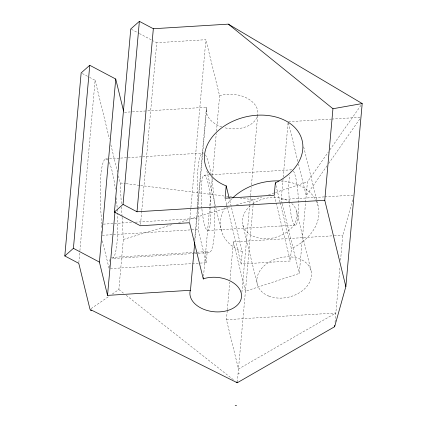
<?xml version="1.0" encoding="UTF-8"?>
<svg xmlns="http://www.w3.org/2000/svg" width="427" height="427" viewBox="0 0 427 427"><rect width="100%" height="100%" fill="white"/><g stroke="black" fill="none" stroke-linecap="round" stroke-linejoin="round"><path stroke-width="0.32" stroke-dasharray="2.13 1.6" d="M78.835 262.68L79.838 251.407M79.902 250.74L95.114 80.297L89.873 77.527M101.188 233.414L101.423 230.788M101.711 227.506L101.946 224.88M109.435 265.402L109.141 268.684L102.106 239.867M109.787 261.463L109.963 259.493M112.333 294.032L118.866 289.543L123.334 239.472L122.069 216.852M140.531 224.437L141.716 211.168M141.775 210.506L156.752 42.716L153.288 40.88M189.615 222.083L190.858 208.157M190.917 207.49L205.894 39.7L156.752 42.716M194.632 239.894L206.353 108.575L206.823 107.241L147.096 110.908M194.808 241.874L206.823 107.241M200.231 263.096L206.214 262.733L198.08 229.427L199.078 218.266A49.922 8.246 86.5 0 1 198.16 208.718M203.519 276.306L212.278 178.15M212.518 175.497L216.243 133.715M216.484 131.062L219.617 95.91L205.894 39.7M206.214 262.733L207.207 251.572A49.922 8.246 86.5 0 0 214.45 231.882A49.922 8.246 86.5 0 0 211.605 177.467M226.433 319.706L335.852 312.991L238.479 369.04L226.433 319.706L227.255 310.477M227.313 309.815L229.785 282.124M230.02 279.488L233.372 241.912L333.567 235.763M280.219 202.873L291.401 248.663L290.301 260.993L241.159 264.009L242.258 251.679L229.347 198.795M241.895 292.233L251.247 187.448M251.487 184.795L257.641 115.818M237.311 382.117L253.174 204.362M253.232 203.7L253.59 199.724L261.73 197.028M282.167 203.428L281.217 199.542L283.16 177.787M283.218 177.125L288.161 121.748L331.181 119.106M233.372 241.912L245.418 291.246L299.263 273.435L307.429 181.913L328.347 151.98M335.035 322.145L339.972 266.843M340.559 260.251L342.796 235.197L352.777 199.532M329.868 149.802L361.429 104.642M327.119 165.708L306.207 195.641L298.516 164.155M328.641 163.536L360.207 118.37M91.106 308.62L109.066 296.274M219.617 95.91L221.389 95.264A25.887 17.251 5.1 0 1 257.839 111.831A25.887 17.251 5.1 0 1 224.122 127.598M268.615 194.749L274.876 192.678M275.5 192.476L307.429 181.913M123.334 239.472L171.622 224.735M178.614 222.6L229.443 207.09M236.435 204.96L253.59 199.724L240.38 198.059M124.535 112.29L131.836 111.842M132.498 111.805L146.434 110.945M331.843 119.069L360.303 117.318M105.528 159.015L108.853 158.812M109.515 158.769L142.095 156.773M142.757 156.73L202.595 153.058M204.111 175.177L210.757 174.766M211.418 174.728L291.78 169.797A27.734 4.58 86.5 0 0 290.68 171.12M281.217 199.542L324.237 196.9M324.899 196.863L353.359 195.118M103.334 224.143L131.927 222.387M135.252 222.184L199.078 218.266M102.341 235.304L198.08 229.427M207.901 230.463L295.569 225.082M334.224 235.725L342.796 235.197M111.468 257.444L207.207 251.572M194.125 253.515L112.349 258.532A49.922 8.246 86.5 0 0 117.43 213.281M194.792 253.473L197.45 253.312M198.117 253.27L209.417 252.576M110.47 268.604L199.564 263.139M238.069 373.614L239.435 373.534M118.439 175.823L120.174 182.921L125.458 183.589M126.114 183.674L139.987 185.419M140.648 185.499L223.865 195.982M226.507 196.313L229.15 196.644M229.811 196.73L231.792 196.98M131.34 29.276L138.85 33.247M139.426 33.552L152.706 40.576M82.31 73.524L89.291 77.218M118.866 289.543L124.102 293.669M126.2 295.319L234.631 380.708M303.688 146.877L318.019 205.563M288.476 123.029L297.891 161.582M296.541 211.119L311.048 270.531M282.327 204.074L299.263 273.435M275.97 185.462L280.064 202.227M274.396 195.86L290.301 260.993M242.846 225.018L257.353 284.425M225.253 198.875L227.143 206.615M227.303 207.255L241.159 264.009M206.881 171.243L221.373 230.575M95.114 80.297L109.456 139.031M110.871 144.844L117.494 171.953M120.174 182.921L121.364 204.213M121.508 206.871L122.031 216.19M102.005 224.223A49.922 8.246 86.5 0 1 107.737 160.024M109.173 162.356A49.922 8.246 86.5 0 1 115.375 189.262M116.331 197.712A49.922 8.246 86.5 0 1 117.195 208.707M117.233 209.358A49.922 8.246 86.5 0 1 117.404 212.63M198.107 208.066A49.922 8.246 86.5 0 1 203.684 153.138M205.376 154.841A49.922 8.246 86.5 0 1 211.077 174.291M316.22 200.807A49.922 36.29 -13.7 0 1 291.401 248.663M242.258 251.679A49.922 36.29 -13.7 0 1 225.392 206.946M225.728 206.396A49.922 36.29 -13.7 0 1 232.251 198.358M281.057 181.011A49.922 36.29 -13.7 0 1 315.932 200.231M201.832 208.221A27.734 4.58 86.5 0 1 205.878 176.532A27.734 4.58 86.5 0 1 210.314 223.337A27.734 4.58 86.5 0 1 201.891 208.867M293.514 171.099A27.734 4.58 86.5 0 1 298.462 201.608A27.734 4.58 86.5 0 1 295.377 225.12A27.734 4.58 86.5 0 1 289.437 202.19M289.383 201.533A27.734 4.58 86.5 0 1 289.602 175.273M291.785 203.546A27.734 20.16 -13.7 0 1 286.848 232.074A27.734 20.16 -13.7 0 1 249.192 233.889A27.734 20.16 -13.7 0 1 250.644 205.531M252.683 203.962A27.734 20.16 -13.7 0 1 289.335 201.645M221.72 126.872A25.887 17.251 5.1 0 1 206.353 108.575M268.957 296.146A27.734 20.16 -13.7 0 0 311.502 275.799A27.734 20.16 -13.7 0 0 272.143 260.481A27.734 20.16 -13.7 0 0 268.957 296.146"/><path stroke-width="0.64" d="M194.749 242.536L190.485 290.291L190.015 291.625A25.887 17.251 5.1 0 0 217.695 311.918A25.887 17.251 5.1 0 0 240.737 291.518A25.887 17.251 5.1 0 0 205.051 278.308L203.284 278.959L189.556 222.745L140.414 225.76L114.425 212.016L130.763 28.972L139.373 21.35L153.336 28.737L228.333 24.136L362.192 103.553L345.854 286.597L334.629 326.719L237.252 382.768L90.017 309.367L78.776 263.342L64.808 255.96L81.146 72.91L89.755 65.288L115.738 79.032L123.558 111.052M64.808 255.96L73.417 248.338L89.755 65.288M190.485 290.291L107.535 295.377L99.406 262.077L115.738 79.032M107.535 295.377L114.991 211.813M114.425 212.016L123.035 204.394L139.373 21.35M345.854 286.597L324.771 200.263L137.003 211.781L153.336 28.737M203.284 278.959L203.401 277.63M226.198 185.894L225.093 198.229L274.235 195.214L275.34 182.884A49.922 36.29 -13.7 0 0 293.402 126.152A49.922 36.29 -13.7 0 0 218.112 130.774A49.922 36.29 -13.7 0 0 226.198 185.894L229.187 198.149M324.771 200.263L332.943 108.736L228.333 24.136M334.629 326.719L334.747 325.411M332.943 108.736L362.192 103.553M90.321 310.621L91.533 310.546M235.208 405.65L236.574 405.565M123.035 204.394L137.003 211.781M73.417 248.338L99.406 262.077M236.206 381.946L237.252 382.768M275.34 182.884L275.655 184.17M232.72 197.893A49.922 36.29 -13.7 0 1 279.055 180.915"/></g></svg>
